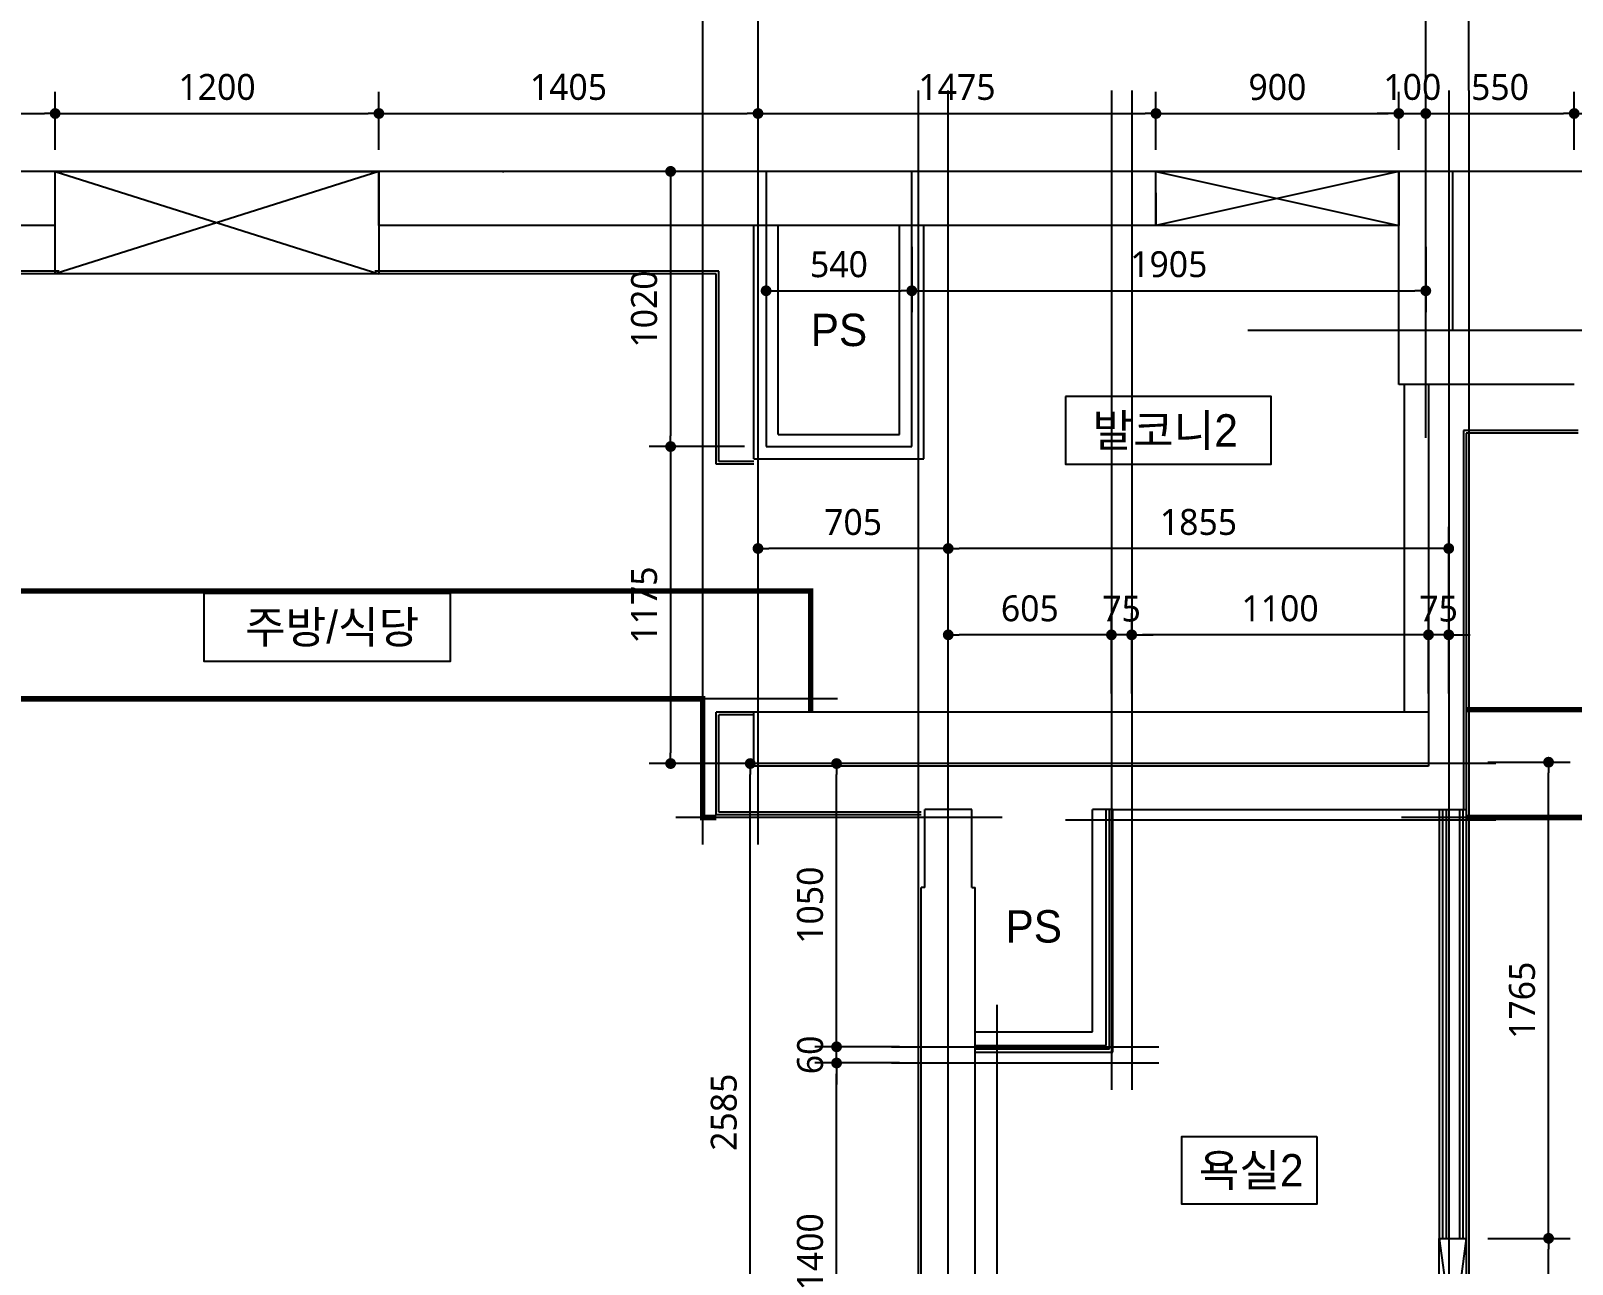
# Model space of a CAD drawing. Header units: millimetres. Extents: x 0 to 92204, y -190080 to 23760.
# Drawn here: x 66415 to 72128, y -35691 to -31119 of the extents above; entities that cross this region are included whole.
import ezdxf
from ezdxf.enums import TextEntityAlignment as Align
from ezdxf.xclip import XClip

# ---------------------------------------------------------------- set-up
doc = ezdxf.new("R2010")
doc.units = ezdxf.units.MM
doc.header["$LTSCALE"] = 100
doc.header["$XCLIPFRAME"] = 0
for name, pattern in [('AUDIT_D_220706163347-0', [0]), ('CEN', [62, 60, -1, 0, -1]), ('HIDDEN', [9.525, 6.35, -3.175])]:
    doc.linetypes.add(name, pattern=pattern)
doc.layers.get('defpoints').update_dxf_attribs({"color": 139})
for name, color, linetype in [('AA-XXXX-DIMS', 7, 'Continuous'), ('CEN_CON', 1, 'CEN'), ('CONC', 2, 'Continuous'), ('DIM', 7, 'AUDIT_D_220706163347-0'), ('ELE3_CON', 7, 'Continuous'), ('MC', 135, 'Continuous'), ('ROM', 7, 'AUDIT_D_220706163347-0'), ('WAL', 3, 'Continuous'), ('WAL_DRY', 7, 'Continuous'), ('실명', 3, 'AUDIT_D_220706163347-0'), ('실명박스', 7, 'AUDIT_D_220706163347-0'), ('창호-open', 4, 'Continuous'), ('확장', 8, 'HIDDEN')]:
    doc.layers.add(name, color=color, linetype=linetype)
doc.layers.add('AA-XXXX-MC', color=153, linetype='AUDIT_D_220706163347-0', plot=False)
doc.layers.add('Defpoint', color=135, linetype='Continuous', plot=False)
doc.styles.add('HAUD01', font='Dotum.ttf')
doc.styles.add('맑은 고딕', font='malgun.ttf')
doc.dimstyles.new('NDIM40-in', dxfattribs={"dimscale": 40, "dimtxt": 2.4, "dimasz": 1, "dimexe": 2, "dimexo": 2, "dimgap": 1.2, "dimtad": 1, "dimdec": 0, "dimrnd": 0.25, "dimzin": 0, "dimdsep": 46, "dimtxsty": '맑은 고딕', "dimblk": 'DOT', "dimcen": 5, "dimclrd": 256, "dimclre": 256, "dimclrt": 3, "dimadec": 0, "dimazin": 0, "dimtfac": 1, "dimtdec": 0, "dimtix": 1, "dimtmove": 2, "dimatfit": 1, "dimldrblk": 'DIMDOT', "dimfxl": 0, "dimtolj": 1, "dimtzin": 0, "dimarcsym": 0})

# ---------------------------------------------------------------- blocks, each defined once
blk = doc.blocks.new('WIN_900_단창2')
at = {"layer": 'Defpoint'}
for p, q in [((-15, 120), (-15, 0)), ((885, 120), (885, 0))]:
    blk.add_line(p, q, dxfattribs=at)
blk = doc.blocks.new('U-84A(확장)')
at = {"layer": 'CEN_CON'}
for p, q in [((10080, 7840), (10080, 10635)), ((10785, -300), (10785, 10635)), ((11390, 10635), (11390, 6930)), ((12555, 9346.8), (12555, 10635)), ((12640, 10635), (12640, 5380)), ((15235, 10335), (5345, 10335)), ((15235, 9745), (11895.7, 9745)), ((12815, 8140), (9775, 8140)), ((10575, 7090), (11565, 7090))]:
    blk.add_line(p, q, dxfattribs=at)
at = {"layer": 'CONC'}
for p, q in [((7475, 10335), (5445, 10335)), ((7475, 10135), (7475, 10335)), ((11555, 10335), (8675, 10335)), ((8675, 10135), (8675, 10335)), ((11555, 10135), (11555, 10335)), ((12655, 10335), (12455, 10335)), ((12455, 9545), (12455, 10335)), ((12655, 9745), (12655, 10335)), ((7475, 10135), (5695, 10135)), ((11555, 10135), (8675, 10135)), ((13105, 9745), (12655, 9745)), ((13105, 9545), (12455, 9545)), ((12565, 8330), (10065, 8330)), ((10065, 8130), (10065, 8330)), ((12565, 8330), (12565, 8130)), ((12565, 8130), (10065, 8130)), ((10872, 7970), (10698, 7970)), ((10698, 7680), (10698, 7970)), ((10872, 7680), (10872, 7970)), ((10685, 5490), (10685, 7680)), ((10698, 7680), (10685, 7680)), ((10872, 7680), (10885, 7680)), ((10885, 5490), (10885, 7680))]:
    blk.add_line(p, q, dxfattribs=at)
at = {"layer": 'ELE3_CON'}
for p, q in [((7475, 10335), (8675, 10335)), ((11555, 10335), (12455, 10335))]:
    blk.add_line(p, q, dxfattribs=at)
at = {"layer": 'MC'}
for p, q in [((9875, 7840), (9875, 10635)), ((10675, -300), (10675, 10635)), ((11465, 10635), (11465, 6930)), ((12715, 10635), (12715, 5380)), ((10375, 8380), (5975, 8380)), ((10985, 7940), (9775, 7940)), ((12815, 7930), (11220, 7930)), ((15235, 7940), (12465, 7940)), ((10965, 7245), (10965, 5380)), ((10575, 7030), (11565, 7030))]:
    blk.add_line(p, q, dxfattribs=at)
at = {"layer": 'WAL'}
for p, q in [((10065, 9270), (10065, 10135)), ((10155, 9360), (10155, 10135)), ((10605, 9360), (10605, 10135)), ((10695, 9270), (10695, 10135)), ((12475, 9545), (12475, 8330)), ((12565, 9545), (12565, 8330)), ((10155, 9360), (10605, 9360)), ((10065, 9270), (10695, 9270))]:
    blk.add_line(p, q, dxfattribs=at)
at = {"layer": 'WAL_DRY'}
for p, q in [((7490, 9965), (6455, 9965)), ((7490, 9955), (6465, 9955)), ((9935, 9965), (8660, 9965)), ((9925, 9955), (8660, 9955)), ((9925, 9250), (9925, 9955)), ((9935, 9260), (9935, 9965)), ((13120, 9375), (12695, 9375)), ((12695, 9375), (12695, 7970)), ((13120, 9365), (12705, 9365)), ((12705, 9365), (12705, 7970)), ((10065, 9260), (9935, 9260)), ((10065, 9250), (9925, 9250)), ((9925, 7950), (9925, 8330)), ((10065, 8330), (9925, 8330)), ((9935, 7960), (9935, 8320)), ((10065, 8320), (9935, 8320)), ((10685, 7950), (9925, 7950)), ((10685, 7960), (9935, 7960)), ((11320, 7145), (11320, 7970)), ((11395, 7970), (11320, 7970)), ((11370, 7095), (11370, 7970)), ((11382.5, 7082.5), (11382.5, 7970)), ((11395, 7070), (11395, 7970)), ((11395, 7970), (12605, 7970)), ((12605, 7970), (12605, 6380)), ((12605, 7970), (12705, 7970)), ((12617.5, 7970), (12617.5, 6380)), ((12630, 7970), (12630, 6380)), ((12680, 7970), (12680, 6380)), ((12692.5, 7970), (12692.5, 6380)), ((12705, 7970), (12705, 6380)), ((10885, 7145), (11320, 7145)), ((10885, 7095), (11370, 7095)), ((10885, 7082.5), (11382.5, 7082.5)), ((10885, 7070), (11395, 7070))]:
    blk.add_line(p, q, dxfattribs=at)
at = {"layer": '확장', "ltscale": 0.5, "const_width": 20, "flags": 128}
for points in [[(10275, 8330), (10275, 8780), (6465, 8780)], [(9925, 7940), (9875, 7940), (9875, 8380), (6465, 8380)], [(14505, 8340), (12705, 8340)], [(14505, 7940), (12705, 7940)]]:
    blk.add_lwpolyline(points, dxfattribs=at)
at = {"xscale": -1}
blk.add_blockref('WIN_900_단창2', (12440, 10135), dxfattribs=at)
blk = doc.blocks.new('_Dot')
at = {"color": 0, "linetype": 'ByBlock', "lineweight": -2}
blk.add_line((-0.5, 0), (-1, 0), dxfattribs=at)
at = {"color": 0, "linetype": 'ByBlock', "const_width": 0.5}
blk.add_lwpolyline([(-0.25, 0, 1), (0.25, 0, 1)], format="xyb", close=True, dxfattribs=at)
blk = doc.blocks.new('*D557')
at = {"layer": 'defpoints', "color": 0, "transparency": 16777216}
for p in [(66505.2, -31425.8), (65370.2, -31640.4), (66505.2, -31640.4)]:
    blk.add_point(p, dxfattribs=at)
at = {"layer": 'DIM', "lineweight": -2, "transparency": 16777216}
for p, q in [((65370.2, -31560.4), (65370.2, -31345.8)), ((66505.2, -31560.4), (66505.2, -31345.8)), ((65410.2, -31425.8), (66465.2, -31425.8))]:
    blk.add_line(p, q, dxfattribs=at)
at = {"layer": 'DIM', "lineweight": -2, "transparency": 16777216, "xscale": 40, "yscale": 40, "zscale": 40, "rotation": 180}
blk.add_blockref('_Dot', (65370.2, -31425.8), dxfattribs=at)
at = {"layer": 'DIM', "lineweight": -2, "transparency": 16777216, "xscale": 40, "yscale": 40, "zscale": 40}
blk.add_blockref('_Dot', (66505.2, -31425.8), dxfattribs=at)
at = {"layer": 'DIM', "color": 3, "transparency": 16777216, "insert": (65937.7, -31327.9), "char_height": 96, "attachment_point": 5, "style": '맑은 고딕'}
blk.add_mtext('\\A1;1135', dxfattribs=at)
blk = doc.blocks.new('DIMDOT')
at = {"layer": 'AA-XXXX-DIMS'}
for p, q in [((0, -1.5), (0, 1.5)), ((-1.5, 0), (1.5, 0))]:
    blk.add_line(p, q, dxfattribs=at)
for radius in [0.5, 0.25]:
    blk.add_circle((0, 0), radius, dxfattribs=at)
blk = doc.blocks.new('*D558')
at = {"layer": 'defpoints', "color": 0, "transparency": 16777216}
for p in [(67705.2, -31425.8), (66505.2, -31640.4), (67705.2, -31640.4)]:
    blk.add_point(p, dxfattribs=at)
at = {"layer": 'DIM', "lineweight": -2, "transparency": 16777216}
for p, q in [((66505.2, -31560.4), (66505.2, -31345.8)), ((67705.2, -31560.4), (67705.2, -31345.8)), ((66545.2, -31425.8), (67665.2, -31425.8))]:
    blk.add_line(p, q, dxfattribs=at)
at = {"layer": 'DIM', "lineweight": -2, "transparency": 16777216, "xscale": 40, "yscale": 40, "zscale": 40, "rotation": 180}
blk.add_blockref('_Dot', (66505.2, -31425.8), dxfattribs=at)
at = {"layer": 'DIM', "lineweight": -2, "transparency": 16777216, "xscale": 40, "yscale": 40, "zscale": 40}
blk.add_blockref('_Dot', (67705.2, -31425.8), dxfattribs=at)
at = {"layer": 'DIM', "color": 3, "transparency": 16777216, "insert": (67105.2, -31327.9), "char_height": 96, "attachment_point": 5, "style": '맑은 고딕'}
blk.add_mtext('\\A1;1200', dxfattribs=at)
blk = doc.blocks.new('*D559')
at = {"layer": 'defpoints', "color": 0, "transparency": 16777216}
for p in [(69110.2, -31425.8), (67705.2, -31640.4), (69110.2, -31640.4)]:
    blk.add_point(p, dxfattribs=at)
at = {"layer": 'DIM', "lineweight": -2, "transparency": 16777216}
for p, q in [((67705.2, -31560.4), (67705.2, -31345.8)), ((69110.2, -31560.4), (69110.2, -31345.8)), ((67745.2, -31425.8), (69070.2, -31425.8))]:
    blk.add_line(p, q, dxfattribs=at)
at = {"layer": 'DIM', "lineweight": -2, "transparency": 16777216, "xscale": 40, "yscale": 40, "zscale": 40, "rotation": 180}
blk.add_blockref('_Dot', (67705.2, -31425.8), dxfattribs=at)
at = {"layer": 'DIM', "lineweight": -2, "transparency": 16777216, "xscale": 40, "yscale": 40, "zscale": 40}
blk.add_blockref('_Dot', (69110.2, -31425.8), dxfattribs=at)
at = {"layer": 'DIM', "color": 3, "transparency": 16777216, "insert": (68407.7, -31327.9), "char_height": 96, "attachment_point": 5, "style": '맑은 고딕'}
blk.add_mtext('\\A1;1405', dxfattribs=at)
blk = doc.blocks.new('*D560')
at = {"layer": 'defpoints', "color": 0, "transparency": 16777216}
for p in [(70585.2, -31425.8), (69110.2, -31640.4), (70585.2, -31640.4)]:
    blk.add_point(p, dxfattribs=at)
at = {"layer": 'DIM', "lineweight": -2, "transparency": 16777216}
for p, q in [((69110.2, -31560.4), (69110.2, -31345.8)), ((70585.2, -31560.4), (70585.2, -31345.8)), ((69150.2, -31425.8), (70545.2, -31425.8))]:
    blk.add_line(p, q, dxfattribs=at)
at = {"layer": 'DIM', "lineweight": -2, "transparency": 16777216, "xscale": 40, "yscale": 40, "zscale": 40, "rotation": 180}
blk.add_blockref('_Dot', (69110.2, -31425.8), dxfattribs=at)
at = {"layer": 'DIM', "lineweight": -2, "transparency": 16777216, "xscale": 40, "yscale": 40, "zscale": 40}
blk.add_blockref('_Dot', (70585.2, -31425.8), dxfattribs=at)
at = {"layer": 'DIM', "color": 3, "transparency": 16777216, "insert": (69847.7, -31327.9), "char_height": 96, "attachment_point": 5, "style": '맑은 고딕'}
blk.add_mtext('\\A1;1475', dxfattribs=at)
blk = doc.blocks.new('*D561')
at = {"layer": 'defpoints', "color": 0, "transparency": 16777216}
for p in [(71485.2, -31425.8), (70585.2, -31640.4), (71485.2, -31640.4)]:
    blk.add_point(p, dxfattribs=at)
at = {"layer": 'DIM', "lineweight": -2, "transparency": 16777216}
for p, q in [((70585.2, -31560.4), (70585.2, -31345.8)), ((71485.2, -31560.4), (71485.2, -31345.8)), ((70625.2, -31425.8), (71445.2, -31425.8))]:
    blk.add_line(p, q, dxfattribs=at)
at = {"layer": 'DIM', "lineweight": -2, "transparency": 16777216, "xscale": 40, "yscale": 40, "zscale": 40, "rotation": 180}
blk.add_blockref('_Dot', (70585.2, -31425.8), dxfattribs=at)
at = {"layer": 'DIM', "lineweight": -2, "transparency": 16777216, "xscale": 40, "yscale": 40, "zscale": 40}
blk.add_blockref('_Dot', (71485.2, -31425.8), dxfattribs=at)
at = {"layer": 'DIM', "color": 3, "transparency": 16777216, "insert": (71035.2, -31328.2), "char_height": 96, "attachment_point": 5, "style": '맑은 고딕'}
blk.add_mtext('\\A1;900', dxfattribs=at)
blk = doc.blocks.new('*D562')
at = {"layer": 'defpoints', "color": 0, "transparency": 16777216}
for p in [(71585.2, -31425.8), (71485.2, -31640.4), (71585.2, -31640.4)]:
    blk.add_point(p, dxfattribs=at)
at = {"layer": 'DIM', "lineweight": -2, "transparency": 16777216}
for p, q in [((71485.2, -31560.4), (71485.2, -31345.8)), ((71585.2, -31560.4), (71585.2, -31345.8)), ((71445.2, -31425.8), (71405.2, -31425.8)), ((71485.2, -31425.8), (71585.2, -31425.8)), ((71625.2, -31425.8), (71665.2, -31425.8))]:
    blk.add_line(p, q, dxfattribs=at)
at = {"layer": 'DIM', "lineweight": -2, "transparency": 16777216, "xscale": 40, "yscale": 40, "zscale": 40}
blk.add_blockref('_Dot', (71485.2, -31425.8), dxfattribs=at)
at = {"layer": 'DIM', "lineweight": -2, "transparency": 16777216, "xscale": 40, "yscale": 40, "zscale": 40, "rotation": 180}
blk.add_blockref('_Dot', (71585.2, -31425.8), dxfattribs=at)
at = {"layer": 'DIM', "color": 3, "transparency": 16777216, "insert": (71535.2, -31327.9), "char_height": 96, "attachment_point": 5, "style": '맑은 고딕'}
blk.add_mtext('\\A1;100', dxfattribs=at)
blk = doc.blocks.new('*D563')
at = {"layer": 'defpoints', "color": 0, "transparency": 16777216}
for p in [(72135.2, -31425.8), (71585.2, -31640.4), (72135.2, -31640.4)]:
    blk.add_point(p, dxfattribs=at)
at = {"layer": 'DIM', "lineweight": -2, "transparency": 16777216}
for p, q in [((71585.2, -31560.4), (71585.2, -31345.8)), ((72135.2, -31560.4), (72135.2, -31345.8)), ((71625.2, -31425.8), (72095.2, -31425.8))]:
    blk.add_line(p, q, dxfattribs=at)
at = {"layer": 'DIM', "lineweight": -2, "transparency": 16777216, "xscale": 40, "yscale": 40, "zscale": 40, "rotation": 180}
blk.add_blockref('_Dot', (71585.2, -31425.8), dxfattribs=at)
at = {"layer": 'DIM', "lineweight": -2, "transparency": 16777216, "xscale": 40, "yscale": 40, "zscale": 40}
blk.add_blockref('_Dot', (72135.2, -31425.8), dxfattribs=at)
at = {"layer": 'DIM', "color": 3, "transparency": 16777216, "insert": (71860.2, -31328.2), "char_height": 96, "attachment_point": 5, "style": '맑은 고딕'}
blk.add_mtext('\\A1;550', dxfattribs=at)
blk = doc.blocks.new('*D527')
at = {"layer": 'defpoints', "color": 0, "transparency": 16777216}
for p in [(73135.2, -31425.8), (72135.2, -31640.4), (73135.2, -31640.4)]:
    blk.add_point(p, dxfattribs=at)
at = {"layer": 'DIM', "lineweight": -2, "transparency": 16777216}
for p, q in [((72135.2, -31560.4), (72135.2, -31345.8)), ((73135.2, -31560.4), (73135.2, -31345.8)), ((72175.2, -31425.8), (73095.2, -31425.8))]:
    blk.add_line(p, q, dxfattribs=at)
at = {"layer": 'DIM', "lineweight": -2, "transparency": 16777216, "xscale": 40, "yscale": 40, "zscale": 40, "rotation": 180}
blk.add_blockref('_Dot', (72135.2, -31425.8), dxfattribs=at)
at = {"layer": 'DIM', "lineweight": -2, "transparency": 16777216, "xscale": 40, "yscale": 40, "zscale": 40}
blk.add_blockref('_Dot', (73135.2, -31425.8), dxfattribs=at)
at = {"layer": 'DIM', "color": 3, "transparency": 16777216, "insert": (72635.2, -31327.9), "char_height": 96, "attachment_point": 5, "style": '맑은 고딕'}
blk.add_mtext('\\A1;1000', dxfattribs=at)
blk = doc.blocks.new('*D529')
at = {"layer": 'defpoints', "color": 0, "transparency": 16777216}
for p in [(69140.2, -31640.4), (68786.4, -32660.4), (69140.2, -32660.4)]:
    blk.add_point(p, dxfattribs=at)
at = {"layer": 'DIM', "lineweight": -2, "transparency": 16777216}
for p, q in [((69060.2, -31640.4), (68706.4, -31640.4)), ((68786.4, -31680.4), (68786.4, -32620.4)), ((69060.2, -32660.4), (68706.4, -32660.4))]:
    blk.add_line(p, q, dxfattribs=at)
at = {"layer": 'DIM', "lineweight": -2, "transparency": 16777216, "xscale": 40, "yscale": 40, "zscale": 40}
for p, rotation in [((68786.4, -31640.4), 90), ((68786.4, -32660.4), 270)]:
    blk.add_blockref('_Dot', p, dxfattribs=dict(at, rotation=rotation))
at = {"layer": 'DIM', "color": 3, "transparency": 16777216, "insert": (68688.5, -32150.4), "char_height": 96, "attachment_point": 5, "rotation": 90, "style": '맑은 고딕'}
blk.add_mtext('\\A1;1020', dxfattribs=at)
blk = doc.blocks.new('*D530')
at = {"layer": 'defpoints', "color": 0, "transparency": 16777216}
for p in [(69140.2, -32660.4), (68786.4, -33835.4), (69140.2, -33835.4)]:
    blk.add_point(p, dxfattribs=at)
at = {"layer": 'DIM', "lineweight": -2, "transparency": 16777216}
for p, q in [((69060.2, -32660.4), (68706.4, -32660.4)), ((68786.4, -32700.4), (68786.4, -33795.4)), ((69060.2, -33835.4), (68706.4, -33835.4))]:
    blk.add_line(p, q, dxfattribs=at)
at = {"layer": 'DIM', "lineweight": -2, "transparency": 16777216, "xscale": 40, "yscale": 40, "zscale": 40}
for p, rotation in [((68786.4, -32660.4), 90), ((68786.4, -33835.4), 270)]:
    blk.add_blockref('_Dot', p, dxfattribs=dict(at, rotation=rotation))
at = {"layer": 'DIM', "color": 3, "transparency": 16777216, "insert": (68688.5, -33247.9), "char_height": 96, "attachment_point": 5, "rotation": 90, "style": '맑은 고딕'}
blk.add_mtext('\\A1;1175', dxfattribs=at)
blk = doc.blocks.new('*D531')
at = {"layer": 'defpoints', "color": 0, "transparency": 16777216}
for p in [(69140.2, -31840.4), (69680.2, -31840.4), (69680.2, -32082.8)]:
    blk.add_point(p, dxfattribs=at)
at = {"layer": 'DIM', "lineweight": -2, "transparency": 16777216}
for p, q in [((69140.2, -31920.4), (69140.2, -32162.8)), ((69680.2, -31920.4), (69680.2, -32162.8)), ((69180.2, -32082.8), (69640.2, -32082.8))]:
    blk.add_line(p, q, dxfattribs=at)
at = {"layer": 'DIM', "lineweight": -2, "transparency": 16777216, "xscale": 40, "yscale": 40, "zscale": 40, "rotation": 180}
blk.add_blockref('_Dot', (69140.2, -32082.8), dxfattribs=at)
at = {"layer": 'DIM', "lineweight": -2, "transparency": 16777216, "xscale": 40, "yscale": 40, "zscale": 40}
blk.add_blockref('_Dot', (69680.2, -32082.8), dxfattribs=at)
at = {"layer": 'DIM', "color": 3, "transparency": 16777216, "insert": (69410.2, -31985.2), "char_height": 96, "attachment_point": 5, "style": '맑은 고딕'}
blk.add_mtext('\\A1;540', dxfattribs=at)
blk = doc.blocks.new('*D532')
at = {"layer": 'defpoints', "color": 0, "transparency": 16777216}
for p in [(69680.2, -31840.4), (71585.2, -31840.4), (71585.2, -32082.8)]:
    blk.add_point(p, dxfattribs=at)
at = {"layer": 'DIM', "lineweight": -2, "transparency": 16777216}
for p, q in [((69680.2, -31920.4), (69680.2, -32162.8)), ((71585.2, -31920.4), (71585.2, -32162.8)), ((69720.2, -32082.8), (71545.2, -32082.8))]:
    blk.add_line(p, q, dxfattribs=at)
at = {"layer": 'DIM', "lineweight": -2, "transparency": 16777216, "xscale": 40, "yscale": 40, "zscale": 40, "rotation": 180}
blk.add_blockref('_Dot', (69680.2, -32082.8), dxfattribs=at)
at = {"layer": 'DIM', "lineweight": -2, "transparency": 16777216, "xscale": 40, "yscale": 40, "zscale": 40}
blk.add_blockref('_Dot', (71585.2, -32082.8), dxfattribs=at)
at = {"layer": 'DIM', "color": 3, "transparency": 16777216, "insert": (70632.7, -31984.9), "char_height": 96, "attachment_point": 5, "style": '맑은 고딕'}
blk.add_mtext('\\A1;1905', dxfattribs=at)
blk = doc.blocks.new('*D533')
at = {"layer": 'defpoints', "color": 0, "transparency": 16777216}
for p in [(71595.2, -33358.3), (71595.2, -33655.4), (71670.2, -33655.4)]:
    blk.add_point(p, dxfattribs=at)
at = {"layer": 'DIM', "lineweight": -2, "transparency": 16777216}
for p, q in [((71595.2, -33575.4), (71595.2, -33278.3)), ((71670.2, -33575.4), (71670.2, -33278.3)), ((71555.2, -33358.3), (71515.2, -33358.3)), ((71670.2, -33358.3), (71595.2, -33358.3)), ((71710.2, -33358.3), (71750.2, -33358.3))]:
    blk.add_line(p, q, dxfattribs=at)
at = {"layer": 'DIM', "lineweight": -2, "transparency": 16777216, "xscale": 40, "yscale": 40, "zscale": 40}
blk.add_blockref('_Dot', (71595.2, -33358.3), dxfattribs=at)
at = {"layer": 'DIM', "lineweight": -2, "transparency": 16777216, "xscale": 40, "yscale": 40, "zscale": 40, "rotation": 180}
blk.add_blockref('_Dot', (71670.2, -33358.3), dxfattribs=at)
at = {"layer": 'DIM', "color": 3, "transparency": 16777216, "insert": (71632.7, -33261.5), "char_height": 96, "attachment_point": 5, "style": '맑은 고딕'}
blk.add_mtext('\\A1;75', dxfattribs=at)
blk = doc.blocks.new('*D534')
at = {"layer": 'defpoints', "color": 0, "transparency": 16777216}
for p in [(70495.2, -33358.3), (70495.2, -33655.4), (71595.2, -33655.4)]:
    blk.add_point(p, dxfattribs=at)
at = {"layer": 'DIM', "lineweight": -2, "transparency": 16777216}
for p, q in [((70495.2, -33575.4), (70495.2, -33278.3)), ((71595.2, -33575.4), (71595.2, -33278.3)), ((71555.2, -33358.3), (70535.2, -33358.3))]:
    blk.add_line(p, q, dxfattribs=at)
at = {"layer": 'DIM', "lineweight": -2, "transparency": 16777216, "xscale": 40, "yscale": 40, "zscale": 40, "rotation": 180}
blk.add_blockref('_Dot', (70495.2, -33358.3), dxfattribs=at)
at = {"layer": 'DIM', "lineweight": -2, "transparency": 16777216, "xscale": 40, "yscale": 40, "zscale": 40}
blk.add_blockref('_Dot', (71595.2, -33358.3), dxfattribs=at)
at = {"layer": 'DIM', "color": 3, "transparency": 16777216, "insert": (71045.2, -33260.5), "char_height": 96, "attachment_point": 5, "style": '맑은 고딕'}
blk.add_mtext('\\A1;1100', dxfattribs=at)
blk = doc.blocks.new('*D535')
at = {"layer": 'defpoints', "color": 0, "transparency": 16777216}
for p in [(70420.2, -33358.3), (70420.2, -33655.4), (70495.2, -33655.4)]:
    blk.add_point(p, dxfattribs=at)
at = {"layer": 'DIM', "lineweight": -2, "transparency": 16777216}
for p, q in [((70420.2, -33575.4), (70420.2, -33278.3)), ((70495.2, -33575.4), (70495.2, -33278.3)), ((70380.2, -33358.3), (70340.2, -33358.3)), ((70495.2, -33358.3), (70420.2, -33358.3)), ((70535.2, -33358.3), (70575.2, -33358.3))]:
    blk.add_line(p, q, dxfattribs=at)
at = {"layer": 'DIM', "lineweight": -2, "transparency": 16777216, "xscale": 40, "yscale": 40, "zscale": 40}
blk.add_blockref('_Dot', (70420.2, -33358.3), dxfattribs=at)
at = {"layer": 'DIM', "lineweight": -2, "transparency": 16777216, "xscale": 40, "yscale": 40, "zscale": 40, "rotation": 180}
blk.add_blockref('_Dot', (70495.2, -33358.3), dxfattribs=at)
at = {"layer": 'DIM', "color": 3, "transparency": 16777216, "insert": (70457.7, -33261.5), "char_height": 96, "attachment_point": 5, "style": '맑은 고딕'}
blk.add_mtext('\\A1;75', dxfattribs=at)
blk = doc.blocks.new('*D536')
at = {"layer": 'defpoints', "color": 0, "transparency": 16777216}
for p in [(69815.2, -33358.3), (69815.2, -33655.4), (70420.2, -33655.4)]:
    blk.add_point(p, dxfattribs=at)
at = {"layer": 'DIM', "lineweight": -2, "transparency": 16777216}
for p, q in [((69815.2, -33575.4), (69815.2, -33278.3)), ((70420.2, -33575.4), (70420.2, -33278.3)), ((70380.2, -33358.3), (69855.2, -33358.3))]:
    blk.add_line(p, q, dxfattribs=at)
at = {"layer": 'DIM', "lineweight": -2, "transparency": 16777216, "xscale": 40, "yscale": 40, "zscale": 40, "rotation": 180}
blk.add_blockref('_Dot', (69815.2, -33358.3), dxfattribs=at)
at = {"layer": 'DIM', "lineweight": -2, "transparency": 16777216, "xscale": 40, "yscale": 40, "zscale": 40}
blk.add_blockref('_Dot', (70420.2, -33358.3), dxfattribs=at)
at = {"layer": 'DIM', "color": 3, "transparency": 16777216, "insert": (70117.7, -33260.7), "char_height": 96, "attachment_point": 5, "style": '맑은 고딕'}
blk.add_mtext('\\A1;605', dxfattribs=at)
blk = doc.blocks.new('*D537')
at = {"layer": 'defpoints', "color": 0, "transparency": 16777216}
for p in [(69815.2, -33038.3), (69815.2, -33655.4), (71670.2, -33655.4)]:
    blk.add_point(p, dxfattribs=at)
at = {"layer": 'DIM', "lineweight": -2, "transparency": 16777216}
for p, q in [((69815.2, -33575.4), (69815.2, -32958.3)), ((71670.2, -33575.4), (71670.2, -32958.3)), ((71630.2, -33038.3), (69855.2, -33038.3))]:
    blk.add_line(p, q, dxfattribs=at)
at = {"layer": 'DIM', "lineweight": -2, "transparency": 16777216, "xscale": 40, "yscale": 40, "zscale": 40, "rotation": 180}
blk.add_blockref('_Dot', (69815.2, -33038.3), dxfattribs=at)
at = {"layer": 'DIM', "lineweight": -2, "transparency": 16777216, "xscale": 40, "yscale": 40, "zscale": 40}
blk.add_blockref('_Dot', (71670.2, -33038.3), dxfattribs=at)
at = {"layer": 'DIM', "color": 3, "transparency": 16777216, "insert": (70742.7, -32940.5), "char_height": 96, "attachment_point": 5, "style": '맑은 고딕'}
blk.add_mtext('\\A1;1855', dxfattribs=at)
blk = doc.blocks.new('*D542')
at = {"layer": 'defpoints', "color": 0, "transparency": 16777216}
for p in [(69401.4, -34945.4), (69715.2, -34945.4), (69715.2, -36345.4)]:
    blk.add_point(p, dxfattribs=at)
at = {"layer": 'DIM', "lineweight": -2, "transparency": 16777216}
for p, q in [((69635.2, -34945.4), (69321.4, -34945.4)), ((69401.4, -36305.4), (69401.4, -34985.4)), ((69635.2, -36345.4), (69321.4, -36345.4))]:
    blk.add_line(p, q, dxfattribs=at)
at = {"layer": 'DIM', "lineweight": -2, "transparency": 16777216, "xscale": 40, "yscale": 40, "zscale": 40}
for p, rotation in [((69401.4, -34945.4), 90), ((69401.4, -36345.4), 270)]:
    blk.add_blockref('_Dot', p, dxfattribs=dict(at, rotation=rotation))
at = {"layer": 'DIM', "color": 3, "transparency": 16777216, "insert": (69303.5, -35645.4), "char_height": 96, "attachment_point": 5, "rotation": 90, "style": '맑은 고딕'}
blk.add_mtext('\\A1;1400', dxfattribs=at)
blk = doc.blocks.new('*D543')
at = {"layer": 'defpoints', "color": 0, "transparency": 16777216}
for p in [(69401.4, -34885.4), (69715.2, -34885.4), (69715.2, -34945.4)]:
    blk.add_point(p, dxfattribs=at)
at = {"layer": 'DIM', "lineweight": -2, "transparency": 16777216}
for p, q in [((69401.4, -34845.4), (69401.4, -34805.4)), ((69635.2, -34885.4), (69321.4, -34885.4)), ((69401.4, -34945.4), (69401.4, -34885.4)), ((69635.2, -34945.4), (69321.4, -34945.4)), ((69401.4, -34985.4), (69401.4, -35025.4))]:
    blk.add_line(p, q, dxfattribs=at)
at = {"layer": 'DIM', "lineweight": -2, "transparency": 16777216, "xscale": 40, "yscale": 40, "zscale": 40}
for p, rotation in [((69401.4, -34885.4), 270), ((69401.4, -34945.4), 90)]:
    blk.add_blockref('_Dot', p, dxfattribs=dict(at, rotation=rotation))
at = {"layer": 'DIM', "color": 3, "transparency": 16777216, "insert": (69303.8, -34915.4), "char_height": 96, "attachment_point": 5, "rotation": 90, "style": '맑은 고딕'}
blk.add_mtext('\\A1;60', dxfattribs=at)
blk = doc.blocks.new('*D544')
at = {"layer": 'defpoints', "color": 0, "transparency": 16777216}
for p in [(69401.4, -33835.4), (69705.2, -33835.4), (69715.2, -34885.4)]:
    blk.add_point(p, dxfattribs=at)
at = {"layer": 'DIM', "lineweight": -2, "transparency": 16777216}
for p, q in [((69625.2, -33835.4), (69321.4, -33835.4)), ((69401.4, -34845.4), (69401.4, -33875.4)), ((69635.2, -34885.4), (69321.4, -34885.4))]:
    blk.add_line(p, q, dxfattribs=at)
at = {"layer": 'DIM', "lineweight": -2, "transparency": 16777216, "xscale": 40, "yscale": 40, "zscale": 40}
for p, rotation in [((69401.4, -33835.4), 90), ((69401.4, -34885.4), 270)]:
    blk.add_blockref('_Dot', p, dxfattribs=dict(at, rotation=rotation))
at = {"layer": 'DIM', "color": 3, "transparency": 16777216, "insert": (69303.5, -34360.4), "char_height": 96, "attachment_point": 5, "rotation": 90, "style": '맑은 고딕'}
blk.add_mtext('\\A1;1050', dxfattribs=at)
blk = doc.blocks.new('*D545')
at = {"layer": 'defpoints', "color": 0, "transparency": 16777216}
for p in [(69081.4, -33835.4), (69705.2, -33835.4), (69709.2, -36420.4)]:
    blk.add_point(p, dxfattribs=at)
at = {"layer": 'DIM', "lineweight": -2, "transparency": 16777216}
for p, q in [((69625.2, -33835.4), (69001.4, -33835.4)), ((69081.4, -36380.4), (69081.4, -33875.4)), ((69629.2, -36420.4), (69001.4, -36420.4))]:
    blk.add_line(p, q, dxfattribs=at)
at = {"layer": 'DIM', "lineweight": -2, "transparency": 16777216, "xscale": 40, "yscale": 40, "zscale": 40}
for p, rotation in [((69081.4, -33835.4), 90), ((69081.4, -36420.4), 270)]:
    blk.add_blockref('_Dot', p, dxfattribs=dict(at, rotation=rotation))
at = {"layer": 'DIM', "color": 3, "transparency": 16777216, "insert": (68983.8, -35127.9), "char_height": 96, "attachment_point": 5, "rotation": 90, "style": '맑은 고딕'}
blk.add_mtext('\\A1;2585', dxfattribs=at)
blk = doc.blocks.new('*D548')
at = {"layer": 'defpoints', "color": 0, "transparency": 16777216}
for p in [(71735.2, -35595.4), (72040.3, -35595.4), (71735.2, -36345.4)]:
    blk.add_point(p, dxfattribs=at)
at = {"layer": 'DIM', "lineweight": -2, "transparency": 16777216}
for p, q in [((71815.2, -35595.4), (72120.3, -35595.4)), ((72040.3, -36305.4), (72040.3, -35635.4)), ((71815.2, -36345.4), (72120.3, -36345.4))]:
    blk.add_line(p, q, dxfattribs=at)
at = {"layer": 'DIM', "lineweight": -2, "transparency": 16777216, "xscale": 40, "yscale": 40, "zscale": 40}
for p, rotation in [((72040.3, -35595.4), 90), ((72040.3, -36345.4), 270)]:
    blk.add_blockref('_Dot', p, dxfattribs=dict(at, rotation=rotation))
at = {"layer": 'DIM', "color": 3, "transparency": 16777216, "insert": (71942.7, -35970.4), "char_height": 96, "attachment_point": 5, "rotation": 90, "style": '맑은 고딕'}
blk.add_mtext('\\A1;750', dxfattribs=at)
blk = doc.blocks.new('*D549')
at = {"layer": 'defpoints', "color": 0, "transparency": 16777216}
for p in [(71735.2, -33830.4), (72040.3, -33830.4), (71735.2, -35595.4)]:
    blk.add_point(p, dxfattribs=at)
at = {"layer": 'DIM', "lineweight": -2, "transparency": 16777216}
for p, q in [((71815.2, -33830.4), (72120.3, -33830.4)), ((72040.3, -35555.4), (72040.3, -33870.4)), ((71815.2, -35595.4), (72120.3, -35595.4))]:
    blk.add_line(p, q, dxfattribs=at)
at = {"layer": 'DIM', "lineweight": -2, "transparency": 16777216, "xscale": 40, "yscale": 40, "zscale": 40}
for p, rotation in [((72040.3, -33830.4), 90), ((72040.3, -35595.4), 270)]:
    blk.add_blockref('_Dot', p, dxfattribs=dict(at, rotation=rotation))
at = {"layer": 'DIM', "color": 3, "transparency": 16777216, "insert": (71942.4, -34712.9), "char_height": 96, "attachment_point": 5, "rotation": 90, "style": '맑은 고딕'}
blk.add_mtext('\\A1;1765', dxfattribs=at)
blk = doc.blocks.new('*D622')
at = {"layer": 'defpoints', "color": 0, "transparency": 16777216}
for p in [(69110.2, -33038.3), (69110.2, -33655.4), (69815.2, -33655.4)]:
    blk.add_point(p, dxfattribs=at)
at = {"layer": 'DIM', "lineweight": -2, "transparency": 16777216}
for p, q in [((69110.2, -33575.4), (69110.2, -32958.3)), ((69815.2, -33575.4), (69815.2, -32958.3)), ((69775.2, -33038.3), (69150.2, -33038.3))]:
    blk.add_line(p, q, dxfattribs=at)
at = {"layer": 'DIM', "lineweight": -2, "transparency": 16777216, "xscale": 40, "yscale": 40, "zscale": 40, "rotation": 180}
blk.add_blockref('_Dot', (69110.2, -33038.3), dxfattribs=at)
at = {"layer": 'DIM', "lineweight": -2, "transparency": 16777216, "xscale": 40, "yscale": 40, "zscale": 40}
blk.add_blockref('_Dot', (69815.2, -33038.3), dxfattribs=at)
at = {"layer": 'DIM', "color": 3, "transparency": 16777216, "insert": (69462.7, -32940.7), "char_height": 96, "attachment_point": 5, "style": '맑은 고딕'}
blk.add_mtext('\\A1;705', dxfattribs=at)

msp = doc.modelspace()

# ---------------------------------------------------------------- linework, layer by layer
at = {"layer": 'AA-XXXX-MC'}
for p, q in [((68905.2, -31340.4), (68905.2, -28550.4)), ((71745.2, -31340.4), (71745.2, -28550.4))]:
    msp.add_line(p, q, dxfattribs=at)
at = {"layer": 'CEN_CON'}
for p, q in [((69110.2, -31340.4), (69110.2, -28550.4)), ((71585.2, -31340.4), (71585.2, -28550.4))]:
    msp.add_line(p, q, dxfattribs=at)
msp.add_lwpolyline([(69140.2, -31640.4), (69140.2, -32660.4), (69680.2, -32660.4), (69680.2, -31640.4)], dxfattribs=at)
at = {"layer": '실명박스'}
for points in [[(70250, -32475.1), (70250, -32725.1), (71012, -32725.1), (71012, -32475.1)], [(67055.7, -33205.4), (67055.7, -33455.4), (67970.7, -33455.4), (67970.7, -33205.4)], [(71181.4, -35218.2), (71181.4, -35468.2), (70681.4, -35468.2), (70681.4, -35218.2)]]:
    msp.add_lwpolyline(points, close=True, dxfattribs=at)
at = {"layer": '창호-open'}
for p, q in [((67705.2, -31640.4), (66505.2, -32020.4)), ((66505.2, -31640.4), (67705.2, -32020.4)), ((71485.2, -31640.4), (70585.2, -31840.4)), ((70585.2, -31640.4), (71485.2, -31840.4)), ((71735.2, -35595.4), (71635.2, -36345.4)), ((71635.2, -35595.4), (71735.2, -36345.4))]:
    msp.add_line(p, q, dxfattribs=at)
for points in [[(66505.2, -31640.4), (67705.2, -31640.4), (67705.2, -32020.4), (66505.2, -32020.4)], [(70585.2, -31640.4), (71485.2, -31640.4), (71485.2, -31840.4), (70585.2, -31840.4)], [(71635.2, -35595.4), (71735.2, -35595.4), (71735.2, -36345.4), (71635.2, -36345.4)]]:
    msp.add_lwpolyline(points, close=True, dxfattribs=at)

# ---------------------------------------------------------------- block references
ref = msp.add_blockref('U-84A(확장)', (59030.2, -41975.4))
XClip(ref).set_block_clipping_path([(-1194.1410816024, -300), (15235, 13425)])

# ---------------------------------------------------------------- texts
at = {"layer": 'ROM', "color": 3, "style": 'HAUD01'}
for p in [(69410.2, -32227.9), (70132.2, -34438.9)]:
    msp.add_text('PS', height=120, dxfattribs=at).set_placement(p, align=Align.MIDDLE)
at = {"layer": '실명', "style": 'HAUD01'}
for s, p in [('발코니2', (70619.3, -32599.2)), ('주방/식당', (67531.7, -33328.6)), ('욕실2', (70938, -35341.7))]:
    msp.add_text(s, height=120, dxfattribs=at).set_placement(p, align=Align.MIDDLE)

# ---------------------------------------------------------------- dimensions: what is measured, and where the dimension line sits
at = {"layer": 'DIM'}
for base, p1, p2, picture, middle in [((66505.2, -31425.8), (65370.2, -31640.4), (66505.2, -31640.4), '*D557', (65937.7, -31327.9)), ((67705.2, -31425.8), (66505.2, -31640.4), (67705.2, -31640.4), '*D558', (67105.2, -31327.9)), ((69110.2, -31425.8), (67705.2, -31640.4), (69110.2, -31640.4), '*D559', (68407.7, -31327.9)), ((70585.2, -31425.8), (69110.2, -31640.4), (70585.2, -31640.4), '*D560', (69847.7, -31327.9)), ((71485.2, -31425.8), (70585.2, -31640.4), (71485.2, -31640.4), '*D561', (71035.2, -31328.2)), ((71585.2, -31425.8), (71485.2, -31640.4), (71585.2, -31640.4), '*D562', (71535.2, -31327.9)), ((72135.2, -31425.8), (71585.2, -31640.4), (72135.2, -31640.4), '*D563', (71860.2, -31328.2)), ((73135.2, -31425.8), (72135.2, -31640.4), (73135.2, -31640.4), '*D527', (72635.2, -31327.9)), ((69110.2, -33038.3), (69815.2, -33655.4), (69110.2, -33655.4), '*D622', (69462.7, -32940.7)), ((69815.2, -33038.3), (71670.2, -33655.4), (69815.2, -33655.4), '*D537', (70742.7, -32940.5)), ((69815.2, -33358.3), (70420.2, -33655.4), (69815.2, -33655.4), '*D536', (70117.7, -33260.7)), ((70420.2, -33358.3), (70495.2, -33655.4), (70420.2, -33655.4), '*D535', (70457.7, -33261.5)), ((70495.2, -33358.3), (71595.2, -33655.4), (70495.2, -33655.4), '*D534', (71045.2, -33260.5)), ((71595.2, -33358.3), (71670.2, -33655.4), (71595.2, -33655.4), '*D533', (71632.7, -33261.5))]:
    dim = msp.add_linear_dim(base=base, p1=p1, p2=p2, dimstyle='NDIM40-in', override={"dimscale": 40}, dxfattribs=at)
    dim.commit()
    dim.dimension.update_dxf_attribs({"geometry": picture, "text_midpoint": middle})
for base, p1, p2, angle, picture, middle in [((68786.4, -32660.4), (69140.2, -31640.4), (69140.2, -32660.4), 90, '*D529', (68688.5, -32150.4)), ((69680.2, -32082.8), (69140.2, -31840.4), (69680.2, -31840.4), 180, '*D531', (69410.2, -31985.2)), ((71585.2, -32082.8), (69680.2, -31840.4), (71585.2, -31840.4), 180, '*D532', (70632.7, -31984.9)), ((68786.4, -33835.4), (69140.2, -32660.4), (69140.2, -33835.4), 90, '*D530', (68688.5, -33247.9)), ((69081.4, -33835.4), (69709.2, -36420.4), (69705.2, -33835.4), 90, '*D545', (68983.8, -35127.9)), ((69401.4, -33835.4), (69715.2, -34885.4), (69705.2, -33835.4), 90, '*D544', (69303.5, -34360.4)), ((72040.3, -33830.4), (71735.2, -35595.4), (71735.2, -33830.4), 270, '*D549', (71942.4, -34712.9)), ((69401.4, -34885.4), (69715.2, -34945.4), (69715.2, -34885.4), 90, '*D543', (69303.8, -34915.4)), ((69401.4, -34945.4), (69715.2, -36345.4), (69715.2, -34945.4), 90, '*D542', (69303.5, -35645.4)), ((72040.3, -35595.4), (71735.2, -36345.4), (71735.2, -35595.4), 270, '*D548', (71942.7, -35970.4))]:
    dim = msp.add_linear_dim(base=base, p1=p1, p2=p2, angle=angle, dimstyle='NDIM40-in', override={"dimscale": 40}, dxfattribs=at)
    dim.commit()
    dim.dimension.update_dxf_attribs({"geometry": picture, "text_midpoint": middle})

doc.saveas('drawing.dxf')
